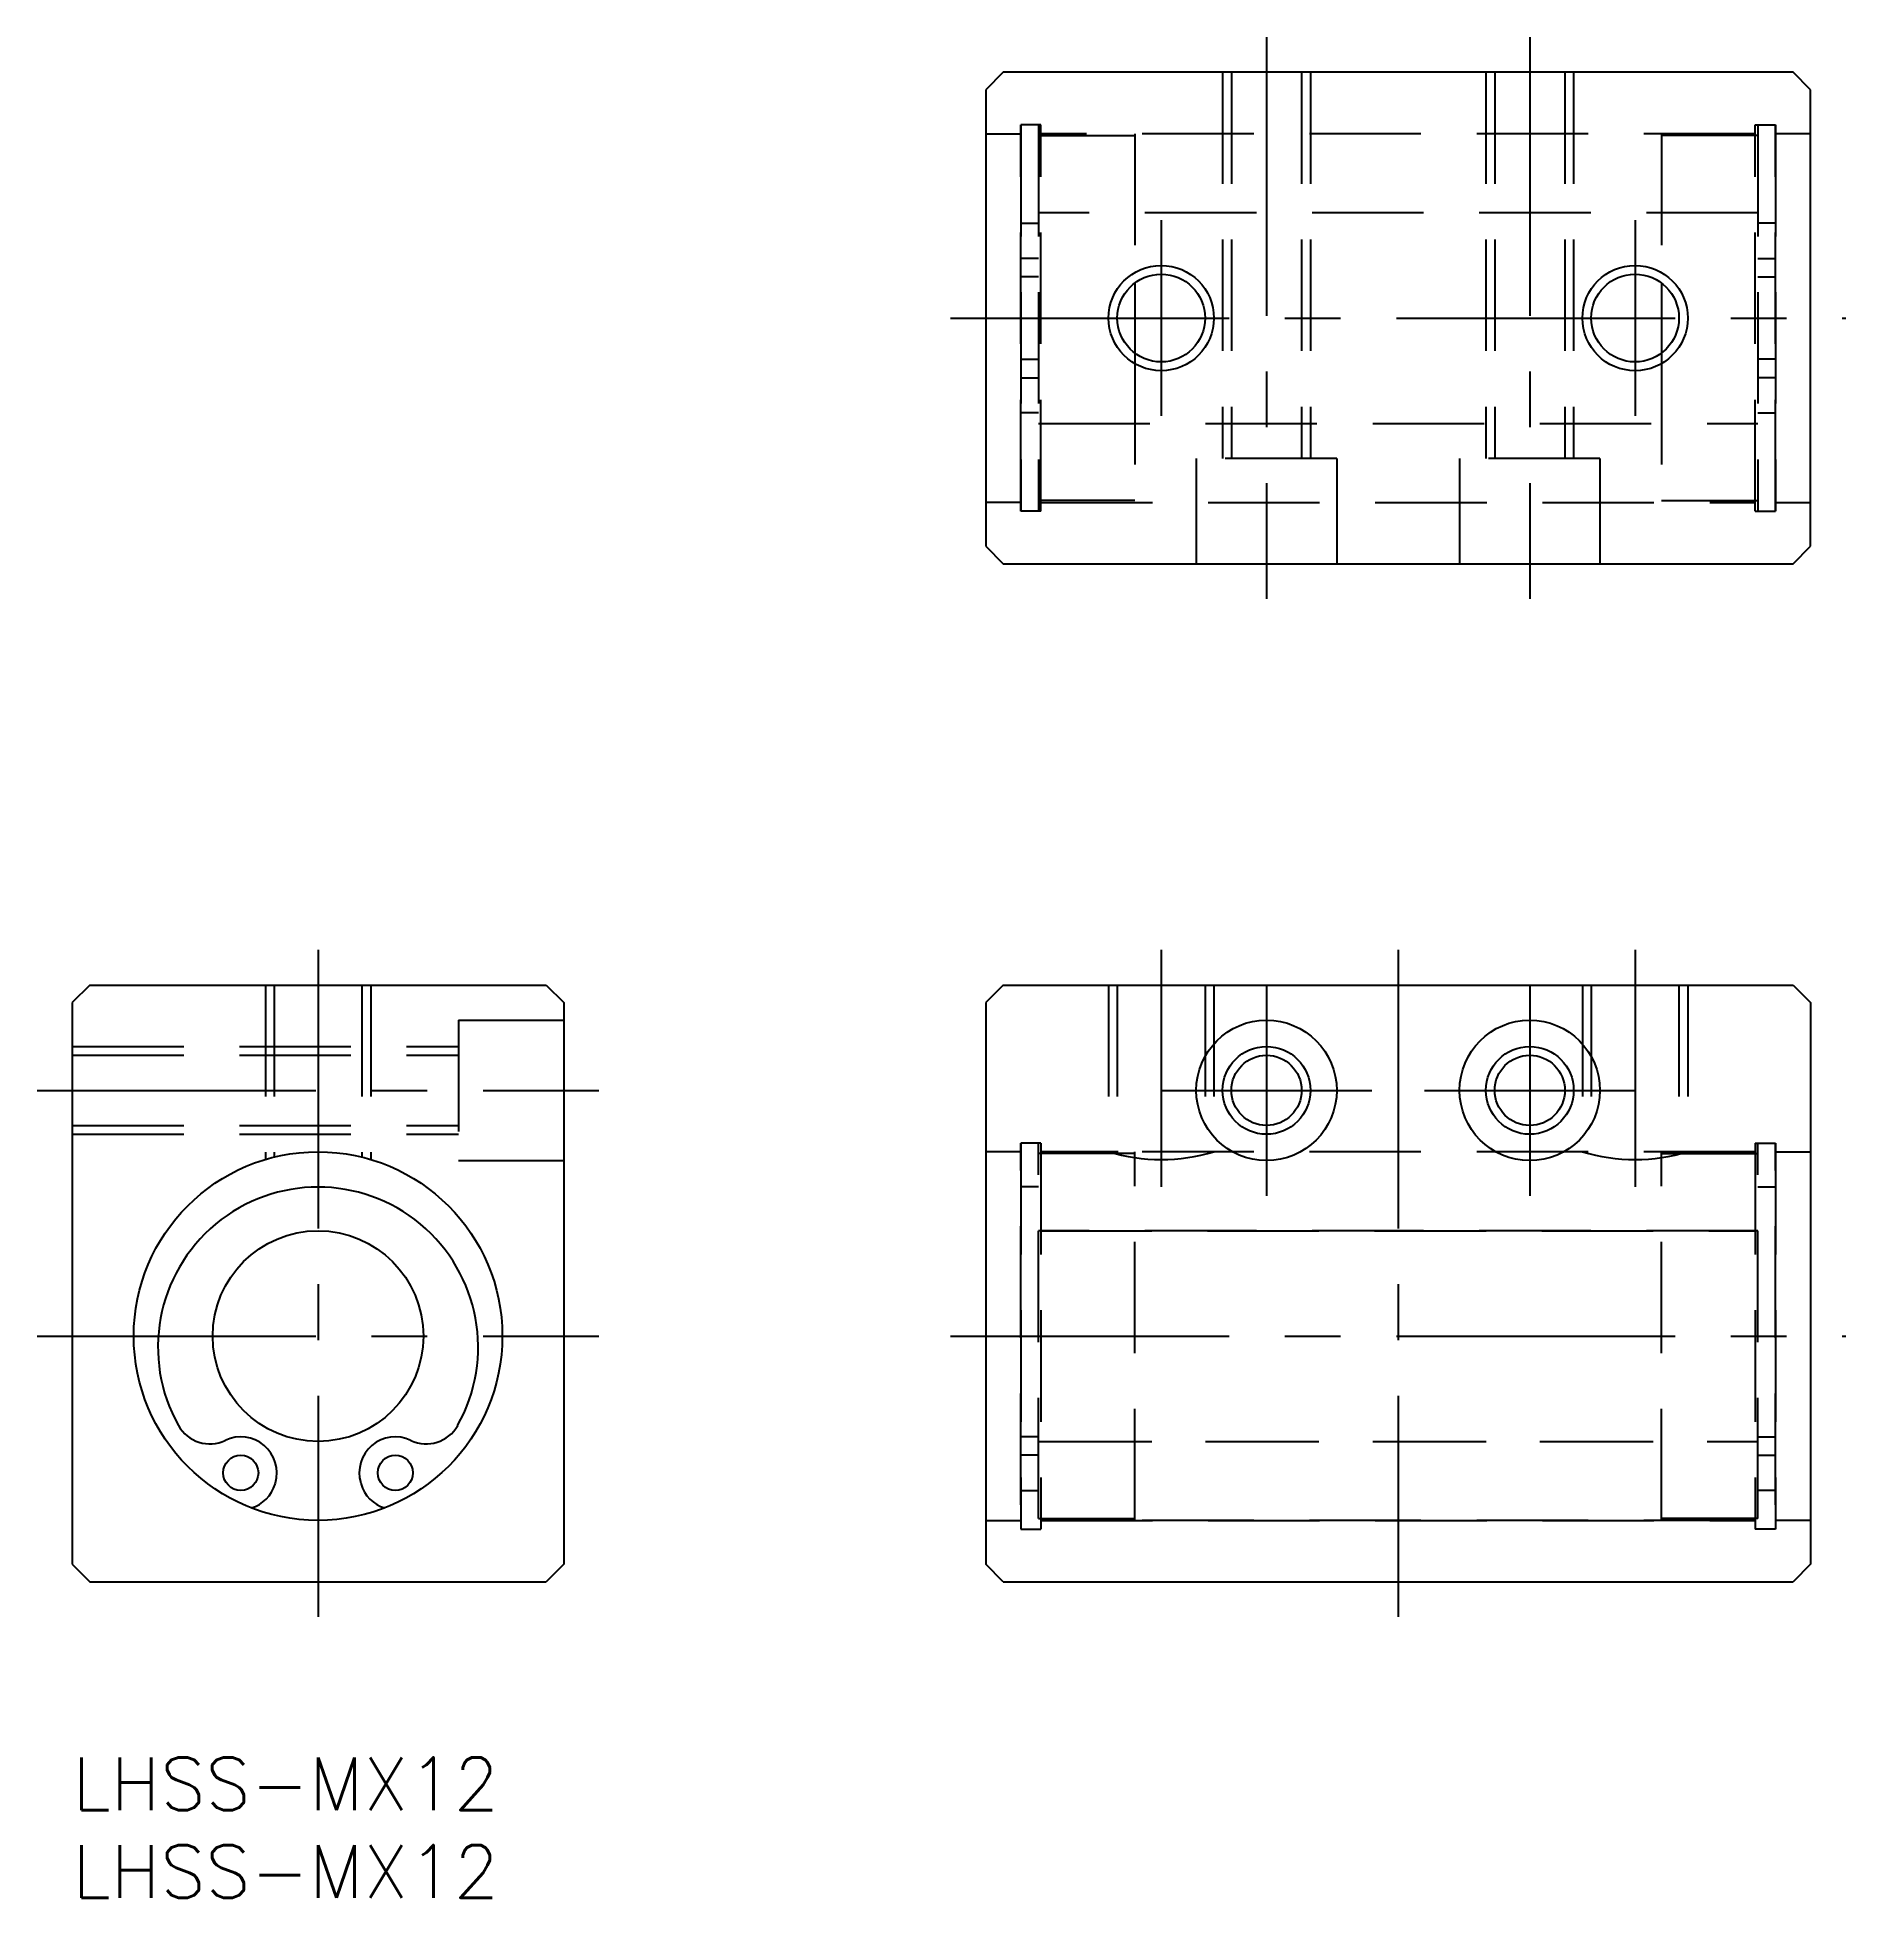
# Model space of a CAD drawing. Extents: x -2 to 101, y -8 to 98.
import ezdxf

# ---------------------------------------------------------------- set-up
doc = ezdxf.new("R2010")
doc.units = 0
doc.header["$LTSCALE"] = 0.5
doc.linetypes.add('CENTER', pattern=[50.8, 31.75, -6.35, 6.35, -6.35])
doc.linetypes.add('DASHED', pattern=[19.05, 12.7, -6.35])
for name, color, linetype in [('MSM_CENTER', 1, 'CENTER'), ('MSM_CONTINUOUS', 7, 'CONTINUOUS'), ('MSM_DASHED', 4, 'DASHED'), ('MSM_NARROW', 5, 'CONTINUOUS'), ('MSM_PART_NUMBER', 7, 'CONTINUOUS')]:
    doc.layers.add(name, color=color, linetype=linetype)
doc.styles.get("Standard").update_dxf_attribs({"font": 'txt.shx', "height": 3, "bigfont": 'bigfont.shx'})

# ---------------------------------------------------------------- blocks, each defined once
blk = doc.blocks.new('*U10')
at = {"layer": 'MSM_PART_NUMBER'}
blk.add_text('LHSS-MX12', height=3, dxfattribs=at).set_placement((0, -3))
blk = doc.blocks.new('*U11')
at = {"layer": 'MSM_PART_NUMBER'}
blk.add_text('LHSS-MX12', height=3, dxfattribs=at).set_placement((0, -8))

msp = doc.modelspace()

# ---------------------------------------------------------------- linework, layer by layer
at = {"layer": 'MSM_CENTER'}
for p, q in [((68.04, 98), (68.04, 66)), ((83.04, 98), (83.04, 66)), ((62.04, 87.58), (62.04, 76.42)), ((89.04, 87.58), (89.04, 76.42)), ((50.04, 82), (101.04, 82)), ((14, 46), (14, 8)), ((62.04, 46), (62.04, 32.5)), ((75.54, 46), (75.54, 8)), ((89.04, 46), (89.04, 32.5)), ((68.04, 44), (68.04, 32)), ((83.04, 44), (83.04, 32)), ((-2, 38), (30, 38)), ((62.04, 38), (74.04, 38)), ((77.04, 38), (89.04, 38)), ((-2, 24), (30, 24)), ((50.04, 24), (101.04, 24))]:
    msp.add_line(p, q, dxfattribs=at)
at = {"layer": 'MSM_CONTINUOUS'}
for p, q in [((53.04, 96), (52.04, 95)), ((98.04, 96), (53.04, 96)), ((99.04, 95), (98.04, 96)), ((52.04, 95), (52.04, 69)), ((99.04, 69), (99.04, 95)), ((60.54, 84), (60.54, 80)), ((90.54, 84), (90.54, 80)), ((52.04, 69), (53.04, 68)), ((98.04, 68), (99.04, 69)), ((53.04, 68), (98.04, 68)), ((1, 44), (0, 43)), ((1, 44), (27, 44)), ((27, 44), (28, 43)), ((53.04, 44), (52.04, 43)), ((53.04, 44), (98.04, 44)), ((98.04, 44), (99.04, 43)), ((0, 43), (0, 11)), ((28, 43), (28, 11)), ((52.04, 43), (52.04, 11)), ((99.04, 43), (99.04, 11)), ((11.55, 15.57), (11.57, 15.63)), ((16.43, 15.63), (16.45, 15.57)), ((0, 11), (1, 10)), ((28, 11), (27, 10)), ((53.04, 10), (52.04, 11)), ((99.04, 11), (98.04, 10)), ((1, 10), (27, 10)), ((53.04, 10), (98.04, 10))]:
    msp.add_line(p, q, dxfattribs=at)
for centre, radius in [((62.04, 82), 2.5), ((89.04, 82), 2.5), ((68.04, 38), 4), ((83.04, 38), 4), ((68.04, 38), 2), ((83.04, 38), 2), ((14, 24), 10.5), ((14, 24), 6), ((9.6, 16.21), 1), ((18.4, 16.21), 1)]:
    msp.add_circle(centre, radius, dxfattribs=at)
for centre, radius, start, end in [((14, 23.37), 9.12, 330.641, 209.359), ((7.83, 19.91), 2.05, 209.359, 295.519), ((9.6, 16.21), 2.05, 343.794, 115.519), ((18.4, 16.21), 2.05, 64.481, 196.206), ((20.17, 19.91), 2.05, 244.481, 330.641), ((9.63, 16.13), 2, 286.4159, 343.794), ((18.37, 16.13), 2, 196.206, 253.5841)]:
    msp.add_arc(centre, radius, start, end, dxfattribs=at)
at = {"layer": 'MSM_DASHED'}
for p, q in [((65.54, 96), (65.54, 74)), ((66.04, 96), (66.04, 74)), ((70.04, 96), (70.04, 74)), ((70.54, 96), (70.54, 74)), ((80.54, 96), (80.54, 74)), ((81.04, 96), (81.04, 74)), ((85.04, 96), (85.04, 74)), ((85.54, 96), (85.54, 74)), ((52.04, 92.5), (54.04, 92.5)), ((54.04, 93), (54.04, 71)), ((54.04, 71), (54.04, 93)), ((55.19, 93), (54.04, 93)), ((55.04, 93), (55.04, 71)), ((55.04, 92.4), (60.54, 92.4)), ((55.19, 71), (55.19, 93)), ((95.89, 92.5), (55.19, 92.5)), ((60.54, 92.5), (60.54, 84)), ((90.54, 92.5), (90.54, 84)), ((96.04, 92.4), (90.54, 92.4)), ((95.89, 71), (95.89, 93)), ((95.89, 93), (97.04, 93)), ((96.04, 93), (96.04, 71)), ((97.04, 93), (97.04, 71)), ((97.04, 71), (97.04, 93)), ((99.04, 92.5), (97.04, 92.5)), ((96.04, 88), (55.04, 88)), ((54.04, 87.4), (55.04, 87.4)), ((97.04, 87.4), (96.04, 87.4)), ((55.04, 85.4), (54.04, 85.4)), ((96.04, 85.4), (97.04, 85.4)), ((55.04, 84.35), (54.04, 84.35)), ((96.04, 84.35), (97.04, 84.35)), ((54.04, 79.65), (55.04, 79.65)), ((60.54, 80), (60.54, 71.5)), ((90.54, 80), (90.54, 71.5)), ((97.04, 79.65), (96.04, 79.65)), ((54.04, 78.6), (55.04, 78.6)), ((97.04, 78.6), (96.04, 78.6)), ((55.04, 76.6), (54.04, 76.6)), ((96.04, 76.6), (97.04, 76.6)), ((55.04, 76), (96.04, 76)), ((64.04, 74), (64.04, 68)), ((72.04, 74), (64.04, 74)), ((72.04, 74), (72.04, 68)), ((87.04, 74), (79.04, 74)), ((79.04, 74), (79.04, 68)), ((87.04, 74), (87.04, 68)), ((54.04, 71.5), (52.04, 71.5)), ((60.54, 71.6), (55.04, 71.6)), ((55.19, 71.5), (95.89, 71.5)), ((90.54, 71.6), (96.04, 71.6)), ((97.04, 71.5), (99.04, 71.5)), ((55.04, 71), (54.04, 71)), ((55.19, 71), (54.04, 71)), ((95.89, 71), (97.04, 71)), ((96.04, 71), (97.04, 71)), ((11, 44), (11, 34.06)), ((11.5, 44), (11.5, 34.2)), ((16.5, 44), (16.5, 34.2)), ((17, 44), (17, 34.06)), ((59.04, 44), (59.04, 34.5)), ((59.54, 44), (59.54, 34.5)), ((64.54, 44), (64.54, 34.5)), ((65.04, 44), (65.04, 34.5)), ((86.04, 44), (86.04, 34.5)), ((86.54, 44), (86.54, 34.5)), ((91.54, 44), (91.54, 34.5)), ((92.04, 44), (92.04, 34.5)), ((22, 42), (28, 42)), ((22, 42), (22, 34)), ((0, 40.5), (22, 40.5)), ((0, 40), (22, 40)), ((0, 36), (22, 36)), ((0, 35.5), (22, 35.5)), ((54.04, 14.38), (54.04, 35)), ((55.04, 35), (54.04, 35)), ((55.19, 35), (54.04, 35)), ((54.04, 35), (54.04, 13)), ((55.04, 14.13), (55.04, 35)), ((55.19, 35), (55.19, 13)), ((95.89, 35), (97.04, 35)), ((95.89, 35), (95.89, 13)), ((96.04, 14.13), (96.04, 35)), ((96.04, 35), (97.04, 35)), ((97.04, 14.38), (97.04, 35)), ((97.04, 35), (97.04, 13)), ((22, 34), (28, 34)), ((54.04, 34.5), (52.04, 34.5)), ((60.54, 34.4), (55.04, 34.4)), ((95.89, 34.5), (55.19, 34.5)), ((59.59, 34.5), (55.19, 34.5)), ((60.54, 13.5), (60.54, 34.5)), ((90.54, 13.5), (90.54, 34.5)), ((90.54, 34.4), (96.04, 34.4)), ((91.5, 34.5), (95.89, 34.5)), ((97.04, 34.5), (99.04, 34.5)), ((55.04, 32.5), (54.04, 32.5)), ((96.04, 32.5), (97.04, 32.5)), ((96.04, 30), (55.04, 30)), ((55.15, 30), (95.93, 30)), ((55.04, 18.26), (54.04, 18.26)), ((96.04, 18.26), (97.04, 18.26)), ((55.04, 17.21), (54.04, 17.21)), ((55.04, 18), (96.04, 18)), ((55.15, 18), (95.93, 18)), ((96.04, 17.21), (97.04, 17.21)), ((54.04, 15.21), (55.04, 15.21)), ((97.04, 15.21), (96.04, 15.21)), ((55.04, 13.6), (55.04, 14.13)), ((96.04, 13.6), (96.04, 14.13)), ((52.04, 13.5), (54.04, 13.5)), ((54.04, 13), (55.19, 13)), ((55.04, 13.6), (60.54, 13.6)), ((95.89, 13.5), (55.19, 13.5)), ((55.19, 13.5), (95.89, 13.5)), ((96.04, 13.6), (90.54, 13.6)), ((97.04, 13), (95.89, 13)), ((99.04, 13.5), (97.04, 13.5))]:
    msp.add_line(p, q, dxfattribs=at)
for centre in [(62.04, 44.55), (89.04, 44.55)]:
    msp.add_arc(centre, 10.49, 253.387, 286.613, dxfattribs=at)
at = {"layer": 'MSM_NARROW'}
for centre, radius in [((62.04, 82), 3), ((89.04, 82), 3), ((68.04, 38), 2.5), ((83.04, 38), 2.5)]:
    msp.add_circle(centre, radius, dxfattribs=at)

# ---------------------------------------------------------------- block references
at = {"layer": 'MSM_CONTINUOUS'}
for name in ['*U10', '*U11']:
    msp.add_blockref(name, (0, 0), dxfattribs=at)

doc.saveas('drawing.dxf')
